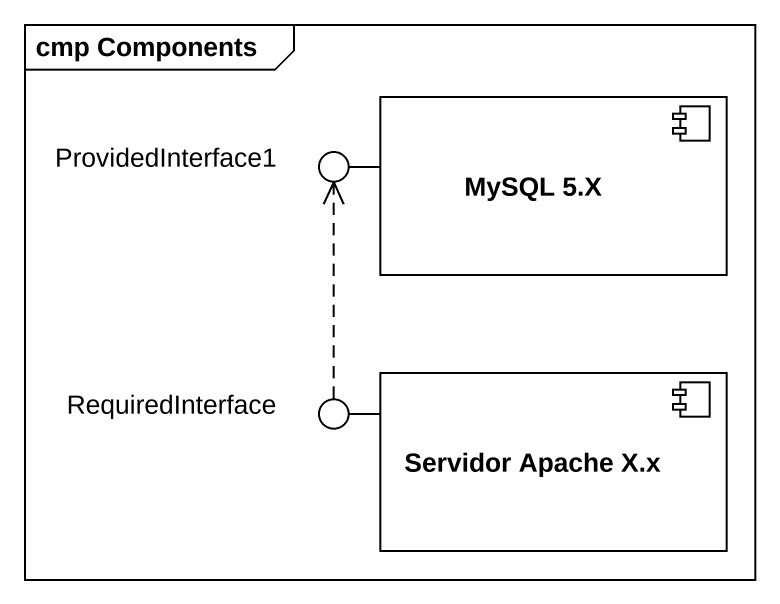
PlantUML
@startuml
mainframe cmp Components
() ProvidedInterface1
component "MySQL 5.X" as MySQL_5_X
() RequiredInterface
component "Servidor Apache X.x" as Servidor_Apache_X_x
MySQL_5_X -left- ProvidedInterface1
Servidor_Apache_X_x -left- RequiredInterface
RequiredInterface .up.> ProvidedInterface1
@enduml
